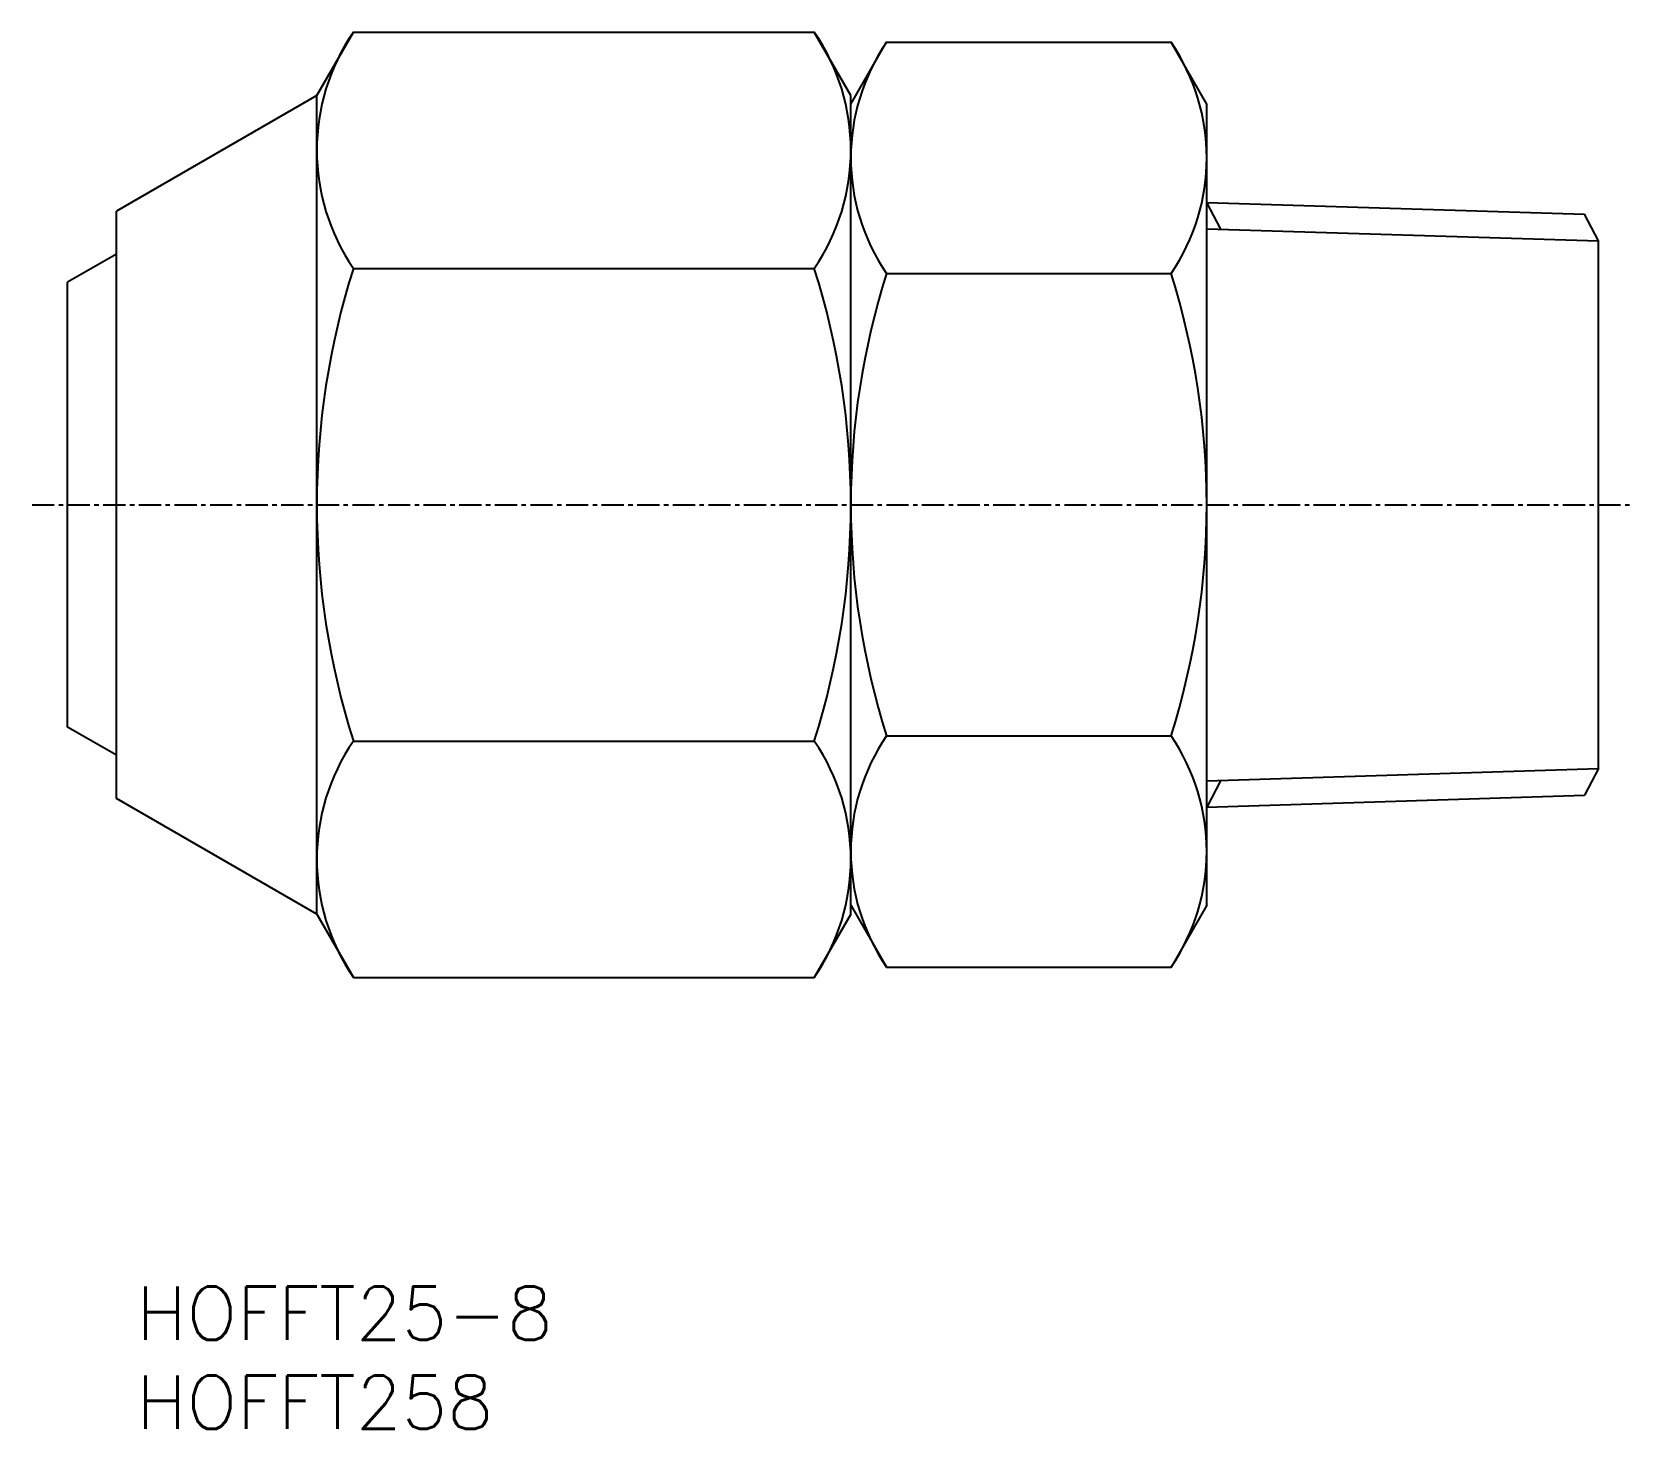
# Model space of a CAD drawing. Extents: x 95.1 to 185.1, y 53.1 to 131.6.
import ezdxf
from ezdxf.enums import TextEntityAlignment as Align

# ---------------------------------------------------------------- set-up
doc = ezdxf.new("R2010")
doc.units = 0
doc.linetypes.add('CENTER', pattern=[2, 1.25, -0.25, 0.25, -0.25])
doc.layers.get('0').update_dxf_attribs({"linetype": 'CONTINUOUS'})
doc.layers.add('CENTER', color=1, linetype='CENTER')
doc.styles.get("Standard").update_dxf_attribs({"font": 'txt.shx', "bigfont": 'extfont.shx'})

msp = doc.modelspace()

# ---------------------------------------------------------------- linework, layer by layer
at = {"color": 7, "linetype": 'CONTINUOUS'}
for p, q in [((111.083, 128), (113.138, 131.558)), ((113.138, 131.558), (139.029, 131.558)), ((141.083, 128), (139.029, 131.558)), ((141.083, 127.5), (143.093, 130.981)), ((143.093, 130.981), (159.074, 130.981)), ((161.083, 127.5), (159.074, 130.981)), ((111.083, 128), (99.825, 121.5)), ((111.083, 82), (111.083, 128)), ((141.083, 82), (141.083, 128)), ((141.083, 82.5), (141.083, 127.5)), ((161.083, 82.5), (161.083, 127.5)), ((99.825, 88.5), (99.825, 121.5)), ((161.083, 121.987), (182.301, 121.324)), ((183.083, 119.821), (182.301, 121.324)), ((183.083, 90.179), (183.083, 119.821)), ((99.825, 119.083), (97.083, 117.5)), ((113.138, 118.279), (139.029, 118.279)), ((143.093, 117.99), (159.074, 117.99)), ((97.083, 92.5), (97.083, 117.5)), ((99.825, 90.917), (97.083, 92.5)), ((143.093, 92.01), (159.074, 92.01)), ((113.138, 91.721), (139.029, 91.721)), ((183.083, 90.179), (182.301, 88.676)), ((111.083, 82), (99.825, 88.5)), ((161.083, 88.013), (182.301, 88.676)), ((111.083, 82), (113.138, 78.442)), ((141.083, 82), (139.029, 78.442)), ((141.083, 82.5), (143.093, 79.019)), ((161.083, 82.5), (159.074, 79.019)), ((113.138, 78.442), (139.029, 78.442)), ((143.093, 79.019), (159.074, 79.019))]:
    msp.add_line(p, q, dxfattribs=at)
at = {"color": 3, "linetype": 'CONTINUOUS'}
for p, q in [((161.866, 120.484), (161.083, 121.987)), ((161.083, 120.508), (183.083, 119.821)), ((161.083, 89.492), (183.083, 90.179)), ((161.866, 89.516), (161.083, 88.013))]:
    msp.add_line(p, q, dxfattribs=at)
at = {"color": 7, "linetype": 'CONTINUOUS'}
for centre, radius, start, end in [((122.84, 124.919), 11.757, 145.61575, 214.38427), ((129.327, 124.919), 11.757, 325.61573, 34.38425), ((152.585, 124.486), 11.501, 145.61575, 214.38427), ((149.582, 124.486), 11.501, 325.61573, 34.38425), ((155.029, 105), 43.946, 162.41205, 197.58797), ((97.138, 105), 43.946, 342.41203, 17.58795), ((184.074, 105), 42.99, 162.41205, 197.58797), ((118.093, 105), 42.99, 342.41203, 17.58795), ((152.585, 85.514), 11.501, 145.61573, 214.38425), ((149.582, 85.514), 11.501, 325.61575, 34.38427), ((122.84, 85.081), 11.757, 145.61573, 214.38425), ((129.327, 85.081), 11.757, 325.61575, 34.38427)]:
    msp.add_arc(centre, radius, start, end, dxfattribs=at)
at = {"layer": 'CENTER', "color": 1, "linetype": 'CENTER'}
msp.add_line((95.083, 105), (185.083, 105), dxfattribs=at)

# ---------------------------------------------------------------- texts
at = {"color": 7, "linetype": 'CONTINUOUS'}
for s, p in [('HOFFT25-8', (100.936, 59.566)), ('HOFFT258', (100.936, 54.566))]:
    msp.add_text(s, height=3, dxfattribs=at).set_placement(p, align=Align.MIDDLE_LEFT)

doc.saveas('drawing.dxf')
